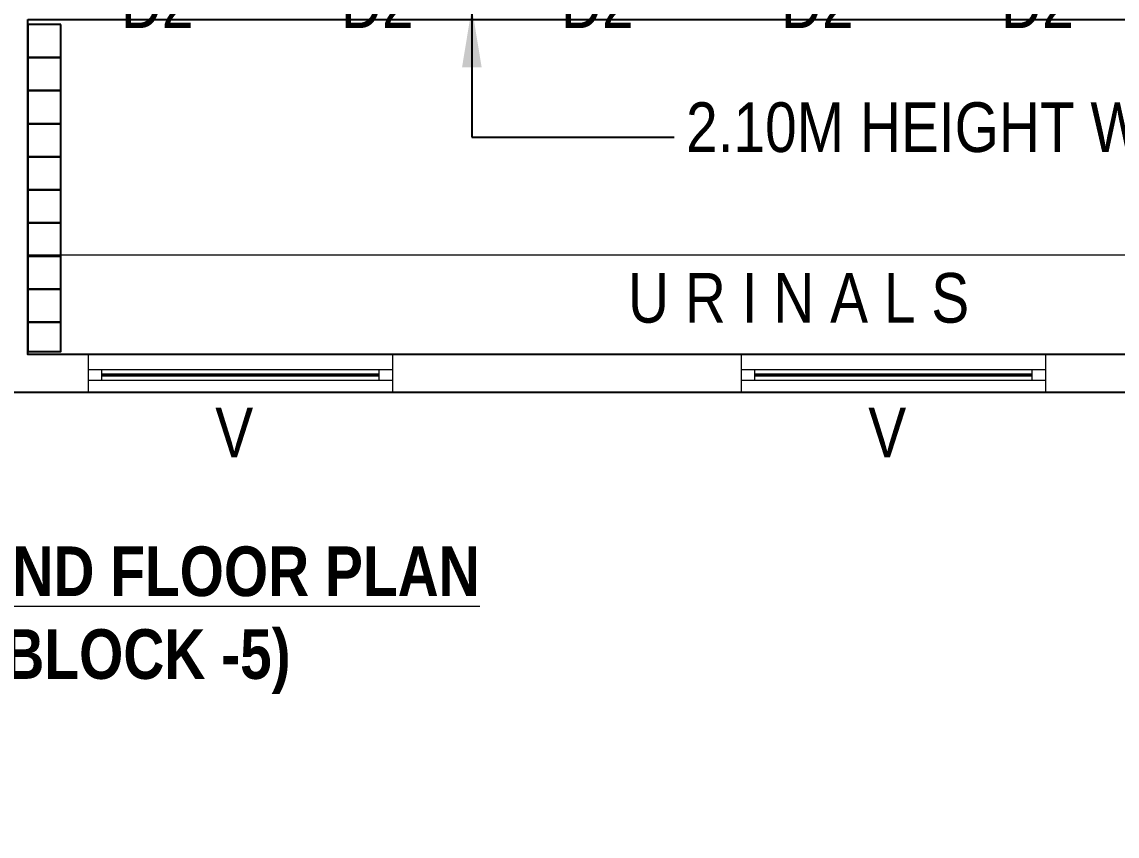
# Model space of a CAD drawing. Header units: metres. Extents: x 3750 to 6203, y 1588 to 3614.
# Drawn here: x 3809.99 to 3816.61, y 1644.06 to 1648.98 of the extents above; entities that cross this region are included whole.
import ezdxf

# ---------------------------------------------------------------- set-up
doc = ezdxf.new("R2010")
doc.units = ezdxf.units.M
for name, color, linetype in [('BLK_1_FLR_0_WASH', 30, 'Continuous'), ('BLK_2_FLR_0_WASH', 60, 'Continuous'), ('BLK_3_FLR_0_WASH', 60, 'Continuous'), ('BLK_4_FLR_0_WASH', 30, 'Continuous'), ('BLK_5_FLR_0_CARPET_AREA', 13, 'Continuous'), ('BLK_5_FLR_0_WASH', 56, 'Continuous'), ('BLK_6_FLR_0_WASH', 30, 'Continuous'), ('BLK_7_FLR_0_WASH', 30, 'Continuous')]:
    doc.layers.add(name, color=color, linetype=linetype)
doc.layers.add('BLK_5_FLR_0_ROOF_AREA', color=54, linetype='Continuous', plot=False)
doc.styles.add('Arial-Bold', font='times.ttf')
doc.styles.add('style2', font='swisscb.ttf')
doc.styles.add('style2a', font='swissc.ttf')
doc.dimstyles.new('STY', dxfattribs={"dimscale": 0.9, "dimtxt": 0.23, "dimasz": 0.18, "dimexe": 0.15, "dimexo": 0.6, "dimgap": 0.1, "dimtad": 1, "dimtih": 1, "dimtoh": 1, "dimzin": 0, "dimdsep": 46, "dimtxsty": 'Arial-Bold', "dimblk": 'CLOSEDBLANK', "dimcen": 0.09375, "dimdle": 0.1, "dimse1": 1, "dimse2": 1, "dimadec": 0, "dimazin": 0, "dimtfac": 1, "dimtmove": 2, "dimatfit": 2, "dimfxl": 0, "dimtolj": 1, "dimtzin": 0, "dimarcsym": 0})

# ---------------------------------------------------------------- blocks, each defined once
blk = doc.blocks.new('_ClosedBlank')
at = {"color": 0, "linetype": 'ByBlock', "lineweight": -2}
for p, q in [((-1, 0.1666666666666666), (0, 0)), ((-1, 0.1666666666666666), (-1, -0.1666666666666666)), ((0, 0), (-1, -0.1666666666666666))]:
    blk.add_line(p, q, dxfattribs=at)

msp = doc.modelspace()

# ---------------------------------------------------------------- hatches: boundary and pattern name
at = {"lineweight": 18, "ltscale": 10}
h = msp.add_hatch(dxfattribs=at)
h.set_pattern_fill('AR-HBONE', color=256, scale=0.18)
h.set_pattern_definition([(45, (-28086.02757969537, 1403.084574576536), (0, 1.018233764908627), [2.16, -0.72]), (135, (-28085.51846281286, 1403.593691459036), (1e-16, 1.018233764908627), [2.16, -0.72])])
h.paths.add_polyline_path([(3823.262936943984, 1608.267154314949), (3823.262936943984, 1608.341958021952), (3823.490137858371, 1608.341958021952), (3823.490137858371, 1611.946549793719), (3823.262936943973, 1611.946549793719), (3823.262936943973, 1612.251350403337), (3823.490137858371, 1612.251350403337), (3823.490137858374, 1615.593375009247), (3822.05599096674, 1615.593375009247), (3822.05599096674, 1614.650818377264), (3818.383990966736, 1614.650818377264), (3818.383990966736, 1615.593375009247), (3813.891717741613, 1615.593375009247), (3813.891717741618, 1612.251350403337), (3814.118911353343, 1612.251350403337), (3814.118911353343, 1611.946549793719), (3813.891717741618, 1611.946549793719), (3813.891717741618, 1608.341958021952), (3814.118911353354, 1608.341958021952), (3814.118911353354, 1608.26715431502)])
h.paths.add_polyline_path([(3818.383990966736, 1612.988299015678), (3822.05599096674, 1612.988299015678), (3822.05599096674, 1611.092299015678), (3818.383990966736, 1611.092299015678)], flags=16)
h.paths.add_polyline_path([(3818.419990966737, 1612.952299015679), (3822.019990966739, 1612.952299015679), (3822.019990966739, 1611.128299015678), (3818.419990966737, 1611.128299015678)], flags=0)
h.paths.add_polyline_path([(3818.463270262625, 1611.174100253505), (3818.463270262625, 1611.986595691133), (3819.570792381266, 1611.986595691133), (3819.570792381266, 1611.174100253505)], flags=0)
h.paths.add_polyline_path([(3818.463270262625, 1612.086100253506), (3818.463270262625, 1612.898595691133), (3819.570792381266, 1612.898595691133), (3819.570792381266, 1612.086100253506)], flags=0)
h.paths.add_polyline_path([(3819.663270262623, 1611.174100253505), (3819.663270262623, 1611.986595691133), (3820.770792381266, 1611.986595691133), (3820.770792381266, 1611.174100253505)], flags=0)
h.paths.add_polyline_path([(3819.663270262623, 1612.086100253506), (3819.663270262623, 1612.898595691133), (3820.770792381266, 1612.898595691133), (3820.770792381266, 1612.086100253506)], flags=0)
h.paths.add_polyline_path([(3820.863270262623, 1611.174100253505), (3820.863270262623, 1611.986595691133), (3821.970792381266, 1611.986595691133), (3821.970792381266, 1611.174100253505)], flags=0)
h.paths.add_polyline_path([(3820.863270262623, 1612.086100253506), (3820.863270262623, 1612.898595691133), (3821.970792381266, 1612.898595691133), (3821.970792381266, 1612.086100253506)], flags=0)
h.paths.add_polyline_path([(3818.870795594474, 1610.593015793325), (3821.49047836304, 1610.593015793325), (3821.49047836304, 1610.976397192026), (3818.870795594474, 1610.976397192026)], flags=24)
h.paths.add_polyline_path([(3818.870795594474, 1614.151535154911), (3821.49047836304, 1614.151535154911), (3821.49047836304, 1614.534916553612), (3818.870795594474, 1614.534916553612)], flags=24)
h.paths.add_polyline_path([(3810.504221263683, 1619.505975531873), (3811.367337225484, 1619.505975531873), (3811.367337225484, 1619.95108876516), (3810.504221263683, 1619.95108876516)], flags=9)
h.paths.add_polyline_path([(3809.635466042386, 1631.088200167704), (3810.330762086041, 1631.088200167704), (3810.330762086041, 1631.533313400992), (3809.635466042386, 1631.533313400992)], flags=9)
h.paths.add_polyline_path([(3809.014404650901, 1627.925782240021), (3809.709700694557, 1627.925782240021), (3809.709700694557, 1628.370895473308), (3809.014404650901, 1628.370895473308)], flags=9)
h.paths.add_polyline_path([(3809.635466042472, 1624.763511652037), (3810.33076208613, 1624.763511652037), (3810.33076208613, 1625.208624885324), (3809.635466042472, 1625.208624885324)], flags=9)
h.paths.add_polyline_path([(3809.018161813309, 1622.208437982187), (3809.713457856968, 1622.208437982187), (3809.713457856968, 1622.653551215474), (3809.018161813309, 1622.653551215474)], flags=9)
h.paths.add_polyline_path([(3809.635466042531, 1619.653511652036), (3810.330762086189, 1619.653511652036), (3810.330762086189, 1620.098624885325), (3809.635466042531, 1620.098624885325)], flags=9)
h.paths.add_polyline_path([(3808.920328252671, 1613.790744306816), (3809.783444214474, 1613.790744306816), (3809.783444214474, 1614.235857540106), (3808.920328252671, 1614.235857540106)], flags=9)
h.paths.add_polyline_path([(3809.635466042589, 1607.928124301298), (3810.330762086247, 1607.928124301298), (3810.330762086247, 1608.373237534584), (3809.635466042589, 1608.373237534584)], flags=9)
h.paths.add_polyline_path([(3797.799677449148, 1633.953965788958), (3798.494973492804, 1633.953965788958), (3798.494973492804, 1634.399079022246), (3797.799677449148, 1634.399079022246)], flags=9)
h.paths.add_polyline_path([(3802.714955628177, 1633.753461014062), (3803.410251671833, 1633.753461014062), (3803.410251671833, 1634.198574247349), (3802.714955628177, 1634.198574247349)], flags=9)
h.paths.add_polyline_path([(3802.620584550411, 1634.859442594166), (3803.483700512213, 1634.859442594166), (3803.483700512213, 1635.304555827454), (3802.620584550411, 1635.304555827454)], flags=9)
h.paths.add_polyline_path([(3807.628104868584, 1633.953965788958), (3808.323400912242, 1633.953965788958), (3808.323400912242, 1634.399079022246), (3807.628104868584, 1634.399079022246)], flags=9)
h.paths.add_polyline_path([(3809.004238211592, 1631.803124480428), (3809.69953425525, 1631.803124480428), (3809.69953425525, 1632.248237713715), (3809.004238211592, 1632.248237713715)], flags=9)
h.paths.add_polyline_path([(3804.633994721807, 1632.003391406762), (3805.329290765465, 1632.003391406762), (3805.329290765465, 1632.44850464005), (3804.633994721807, 1632.44850464005)], flags=9)
h.paths.add_polyline_path([(3801.183994721905, 1632.003365384885), (3801.879290765562, 1632.003365384885), (3801.879290765562, 1632.448478618172), (3801.183994721905, 1632.448478618172)], flags=9)
h.paths.add_polyline_path([(3826.192415504653, 1619.505975531873), (3827.055531466456, 1619.505975531873), (3827.055531466456, 1619.95108876516), (3826.192415504653, 1619.95108876516)], flags=9)
h.paths.add_polyline_path([(3825.264747900458, 1631.088200167704), (3825.960043944115, 1631.088200167704), (3825.960043944115, 1631.533313400992), (3825.264747900458, 1631.533313400992)], flags=9)
h.paths.add_polyline_path([(3824.643686508973, 1627.925782240021), (3825.338982552629, 1627.925782240021), (3825.338982552629, 1628.370895473308), (3824.643686508973, 1628.370895473308)], flags=9)
h.paths.add_polyline_path([(3824.647443671367, 1622.208437982187), (3825.342739715025, 1622.208437982187), (3825.342739715025, 1622.653551215474), (3824.647443671367, 1622.653551215474)], flags=9)
h.paths.add_polyline_path([(3825.26474790059, 1619.653511652036), (3825.960043944246, 1619.653511652036), (3825.960043944246, 1620.098624885325), (3825.26474790059, 1620.098624885325)], flags=9)
h.paths.add_polyline_path([(3824.54961011073, 1613.790744306816), (3825.412726072534, 1613.790744306816), (3825.412726072534, 1614.235857540106), (3824.54961011073, 1614.235857540106)], flags=9)
h.paths.add_polyline_path([(3825.264747900647, 1607.928124301298), (3825.960043944305, 1607.928124301298), (3825.960043944305, 1608.373237534584), (3825.264747900647, 1608.373237534584)], flags=9)
h.paths.add_polyline_path([(3813.428959307195, 1633.953965788958), (3814.124255350852, 1633.953965788958), (3814.124255350852, 1634.399079022246), (3813.428959307195, 1634.399079022246)], flags=9)
h.paths.add_polyline_path([(3818.344237486219, 1633.753461014062), (3819.039533529878, 1633.753461014062), (3819.039533529878, 1634.198574247349), (3818.344237486219, 1634.198574247349)], flags=9)
h.paths.add_polyline_path([(3818.249866408456, 1634.859442594166), (3819.112982370257, 1634.859442594166), (3819.112982370257, 1635.304555827454), (3818.249866408456, 1635.304555827454)], flags=9)
h.paths.add_polyline_path([(3823.257386726633, 1633.953965788958), (3823.952682770289, 1633.953965788958), (3823.952682770289, 1634.399079022246), (3823.257386726633, 1634.399079022246)], flags=9)
h.paths.add_polyline_path([(3824.633520069667, 1631.803124480428), (3825.328816113323, 1631.803124480428), (3825.328816113323, 1632.248237713715), (3824.633520069667, 1632.248237713715)], flags=9)
h.paths.add_polyline_path([(3820.26327657985, 1632.003391406762), (3820.958572623509, 1632.003391406762), (3820.958572623509, 1632.44850464005), (3820.26327657985, 1632.44850464005)], flags=9)
h.paths.add_polyline_path([(3816.813276579949, 1632.003365384885), (3817.508572623605, 1632.003365384885), (3817.508572623605, 1632.448478618172), (3816.813276579949, 1632.448478618172)], flags=9)
h.paths.add_polyline_path([(3817.284066471828, 1627.715469877274), (3820.14978384746, 1627.715469877274), (3820.14978384746, 1628.098851275975), (3817.284066471828, 1628.098851275975)], flags=9)
h.paths.add_polyline_path([(3818.870795594474, 1617.710054516497), (3821.49047836304, 1617.710054516497), (3821.49047836304, 1618.0934359152), (3818.870795594474, 1618.0934359152)], flags=9)
h.paths.add_polyline_path([(3818.870795594474, 1621.268573878082), (3821.49047836304, 1621.268573878082), (3821.49047836304, 1621.651955276785), (3818.870795594474, 1621.651955276785)], flags=9)
h.paths.add_polyline_path([(3818.870795594474, 1624.827093239669), (3821.49047836304, 1624.827093239669), (3821.49047836304, 1625.210474638372), (3818.870795594474, 1625.210474638372)], flags=9)
h.paths.add_polyline_path([(3818.452806318957, 1632.045533487969), (3819.1101603204, 1632.045533487969), (3819.1101603204, 1632.418100178669), (3818.452806318957, 1632.418100178669)], flags=9)
h.paths.add_polyline_path([(3825.491281798952, 1614.486463592459), (3825.940540991457, 1614.486463592459), (3825.940540991457, 1614.94698132858), (3825.491281798952, 1614.94698132858)], flags=9)
h.paths.add_polyline_path([(3811.960282927415, 1614.486463592459), (3812.409542119919, 1614.486463592459), (3812.409542119919, 1614.94698132858), (3811.960282927415, 1614.94698132858)], flags=9)
h.paths.add_polyline_path([(3816.338472226546, 1605.898208671089), (3821.128212110939, 1605.898208671089), (3821.128212110939, 1606.964427360878), (3816.338472226546, 1606.964427360878)], flags=9)
h.paths.add_polyline_path([(3806.538960393335, 1632.043280423802), (3807.135932275093, 1632.043280423802), (3807.135932275093, 1632.418550791502), (3806.538960393335, 1632.418550791502)], flags=9)
h.paths.add_polyline_path([(3797.520608360152, 1623.381044638243), (3797.994022202975, 1623.381044638243), (3797.994022202975, 1623.756044638243), (3797.520608360152, 1623.756044638243)], flags=9)
h.paths.add_polyline_path([(3795.875586501038, 1588.318852389466), (3800.745982135421, 1588.318852389466), (3800.745982135421, 1589.404664122072), (3795.875586501038, 1589.404664122072)], flags=9)
h.paths.add_polyline_path([(3801.911234370241, 1613.197942888275), (3804.033114826924, 1613.197942888275), (3804.033114826924, 1613.571965722391), (3801.911234370241, 1613.571965722391)], flags=9)
h.paths.add_polyline_path([(3809.850688222901, 1642.795329890526), (3812.99472931879, 1642.795329890526), (3812.99472931879, 1643.086905232991), (3809.850688222901, 1643.086905232991)], flags=9)
h.paths.add_polyline_path([(3809.921359286941, 1642.211559974412), (3812.145879834886, 1642.211559974412), (3812.145879834886, 1642.502929837425), (3809.921359286941, 1642.502929837425)], flags=9)
h.paths.add_polyline_path([(3809.948186863584, 1641.578065695136), (3812.352707411525, 1641.578065695136), (3812.352707411525, 1641.869435558151), (3809.948186863584, 1641.869435558151)], flags=9)
h.paths.add_polyline_path([(3809.942855964486, 1640.871323477558), (3812.767650485034, 1640.871323477558), (3812.767650485034, 1641.162693340572), (3809.942855964486, 1641.162693340572)], flags=9)
h.paths.add_polyline_path([(3809.55539646008, 1638.688780545967), (3811.577314268296, 1638.688780545967), (3811.577314268296, 1638.980150408982), (3809.55539646008, 1638.980150408982)], flags=9)
h.paths.add_polyline_path([(3809.54874952091, 1639.486745545557), (3813.627927603101, 1639.486745545557), (3813.627927603101, 1639.77811540857), (3809.54874952091, 1639.77811540857)], flags=9)
h.paths.add_polyline_path([(3809.55539646008, 1639.100164066372), (3812.964848514872, 1639.100164066372), (3812.964848514872, 1639.391533929385), (3809.55539646008, 1639.391533929385)], flags=9)
h.paths.add_polyline_path([(3809.924846538528, 1636.278459081595), (3813.279367086469, 1636.278459081595), (3813.279367086469, 1636.569828944608), (3809.924846538528, 1636.569828944608)], flags=9)
h.paths.add_polyline_path([(3809.929751176749, 1636.61460330196), (3813.104888163051, 1636.61460330196), (3813.104888163051, 1636.906178644425), (3809.929751176749, 1636.906178644425)], flags=9)
h.paths.add_polyline_path([(3800.98706690095, 1643.977939824263), (3805.167442623492, 1643.977939824263), (3805.167442623492, 1645.04405735798), (3800.98706690095, 1645.04405735798)], flags=9)
h.paths.add_polyline_path([(3796.548104148997, 1645.410186639345), (3797.317224552749, 1645.410186639345), (3797.317224552749, 1645.824238549943), (3796.548104148997, 1645.824238549943)], flags=9)
h.paths.add_polyline_path([(3809.427868379064, 1645.410186639345), (3810.196988782816, 1645.410186639345), (3810.196988782816, 1645.824238549943), (3809.427868379064, 1645.824238549943)], flags=9)
h.paths.add_polyline_path([(3809.861999940909, 1614.486463592459), (3810.311259133413, 1614.486463592459), (3810.311259133413, 1614.94698132858), (3809.861999940909, 1614.94698132858)], flags=9)
h.paths.add_polyline_path([(3796.33100106937, 1614.486463592459), (3796.780260261875, 1614.486463592459), (3796.780260261875, 1614.94698132858), (3796.33100106937, 1614.94698132858)], flags=9)
h.paths.add_polyline_path([(3801.138699848923, 1635.87696362298), (3805.030983085919, 1635.87696362298), (3805.030983085919, 1636.943081156699), (3801.138699848923, 1636.943081156699)], flags=9)
h.paths.add_polyline_path([(3800.709190368502, 1605.898208671089), (3805.498930252895, 1605.898208671089), (3805.498930252895, 1606.964427360878), (3800.709190368502, 1606.964427360878)], flags=9)
h.paths.add_polyline_path([(3796.65603754769, 1637.309210438062), (3797.425157951443, 1637.309210438062), (3797.425157951443, 1637.723262348661), (3796.65603754769, 1637.723262348661)], flags=9)
h.paths.add_polyline_path([(3809.427868379064, 1637.309210438062), (3810.196988782816, 1637.309210438062), (3810.196988782816, 1637.723262348661), (3809.427868379064, 1637.723262348661)], flags=9)
h.paths.add_polyline_path([(3807.502079689663, 1627.959203299147), (3808.157450994637, 1627.959203299147), (3808.157450994637, 1628.325821900445), (3807.502079689663, 1628.325821900445)], flags=9)
h.paths.add_polyline_path([(3802.687550860159, 1607.982212775659), (3803.342922165131, 1607.982212775659), (3803.342922165131, 1608.348831376957), (3802.687550860159, 1608.348831376957)], flags=9)
h.paths.add_polyline_path([(3797.520615662818, 1629.813741831477), (3797.994029505645, 1629.813741831477), (3797.994029505645, 1630.188741831477), (3797.520615662818, 1630.188741831477)], flags=9)
h.paths.add_polyline_path([(3797.520615662818, 1626.110954149099), (3797.994029505645, 1626.110954149099), (3797.994029505645, 1626.485954149099), (3797.520615662818, 1626.485954149099)], flags=9)
h.paths.add_polyline_path([(3802.462447739712, 1628.676861132477), (3803.208752714478, 1628.676861132477), (3803.208752714478, 1629.069705400682), (3802.462447739712, 1629.069705400682)], flags=9)
h.paths.add_polyline_path([(3808.130933441363, 1621.038705086518), (3808.522515993634, 1621.038705086518), (3808.522515993634, 1621.413705086518), (3808.130933441363, 1621.413705086518)], flags=9)
h.paths.add_polyline_path([(3797.520608360152, 1621.032709496558), (3797.994022202975, 1621.032709496558), (3797.994022202975, 1621.407709496558), (3797.520608360152, 1621.407709496558)], flags=9)
h.paths.add_polyline_path([(3797.520608360152, 1609.896161213762), (3797.994022202975, 1609.896161213762), (3797.994022202975, 1610.271161213762), (3797.520608360152, 1610.271161213762)], flags=9)
h.paths.add_polyline_path([(3797.520608360152, 1617.637349378727), (3797.994022202975, 1617.637349378727), (3797.994022202975, 1618.012349378727), (3797.520608360152, 1618.012349378727)], flags=9)
h.paths.add_polyline_path([(3797.520608360152, 1613.805553595147), (3797.994022202975, 1613.805553595147), (3797.994022202975, 1614.180553595147), (3797.520608360152, 1614.180553595147)], flags=9)
h.paths.add_polyline_path([(3808.127286984465, 1609.896161213762), (3808.600700827289, 1609.896161213762), (3808.600700827289, 1610.271161213762), (3808.127286984465, 1610.271161213762)], flags=9)
h.paths.add_polyline_path([(3808.127286984465, 1617.637349378727), (3808.600700827289, 1617.637349378727), (3808.600700827289, 1618.012349378727), (3808.127286984465, 1618.012349378727)], flags=9)
h.paths.add_polyline_path([(3808.127286984465, 1613.805553595147), (3808.600700827289, 1613.805553595147), (3808.600700827289, 1614.180553595147), (3808.127286984465, 1614.180553595147)], flags=9)
h.paths.add_polyline_path([(3800.757949357155, 1614.902783597372), (3805.431074807773, 1614.902783597372), (3805.431074807773, 1615.295627865577), (3800.757949357155, 1615.295627865577)], flags=9)
h.paths.add_polyline_path([(3804.300251687062, 1620.795461469132), (3804.689040439762, 1620.795461469132), (3804.689040439762, 1621.162080070431), (3804.300251687062, 1621.162080070431)], flags=9)
h.paths.add_polyline_path([(3802.459845312812, 1619.697330870437), (3802.848634065514, 1619.697330870437), (3802.848634065514, 1620.063949471735), (3802.459845312812, 1620.063949471735)], flags=9)
h.paths.add_polyline_path([(3801.905262636272, 1627.74735049993), (3803.775666385369, 1627.74735049993), (3803.775666385369, 1628.129109692433), (3801.905262636272, 1628.129109692433)], flags=9)
h.paths.add_polyline_path([(3802.324071475095, 1628.199920850573), (3803.395628793053, 1628.199920850573), (3803.395628793053, 1628.583302249275), (3802.324071475095, 1628.583302249275)], flags=9)
h.paths.add_polyline_path([(3805.34964654798, 1621.942382156827), (3807.220050297075, 1621.942382156827), (3807.220050297075, 1622.324141349329), (3805.34964654798, 1622.324141349329)], flags=9)
h.paths.add_polyline_path([(3805.609878446662, 1622.39495250747), (3806.906742181343, 1622.39495250747), (3806.906742181343, 1622.778333906172), (3805.609878446662, 1622.778333906172)], flags=9)
h.paths.add_polyline_path([(3800.213775274579, 1621.942382156827), (3802.084179023676, 1621.942382156827), (3802.084179023676, 1622.324141349329), (3800.213775274579, 1622.324141349329)], flags=9)
h.paths.add_polyline_path([(3800.276625441595, 1622.39495250747), (3802.024282254859, 1622.39495250747), (3802.024282254859, 1622.778333906172), (3800.276625441595, 1622.778333906172)], flags=9)
h.paths.add_polyline_path([(3801.932609456332, 1613.762723269456), (3803.987584222014, 1613.762723269456), (3803.987584222014, 1614.144482461957), (3801.932609456332, 1614.144482461957)], flags=9)
h.paths.add_polyline_path([(3801.811751301701, 1614.215293620098), (3804.348881799182, 1614.215293620098), (3804.348881799182, 1614.5986750188), (3801.811751301701, 1614.5986750188)], flags=9)

# ---------------------------------------------------------------- linework, layer by layer
at = {"linetype": 'Continuous', "lineweight": 18}
for p, q in [((3810.029792072906, 1648.993930964601), (3810.029792072909, 1646.969122735001)), ((3819.219792072941, 1647.569122735001), (3810.029792072914, 1647.569122735001)), ((3820.198415390113, 1646.969122735001), (3810.029792072909, 1646.969122735001)), ((3820.198415390109, 1646.739122735001), (3809.569792072922, 1646.739122735001))]:
    msp.add_line(p, q, dxfattribs=at)
at = {"lineweight": 18}
for p, q in [((3810.395953600509, 1646.969122735001), (3810.395953600509, 1646.740522277803)), ((3812.235156038911, 1646.969122735001), (3812.235156038911, 1646.740522277803)), ((3814.343263176379, 1646.969122735001), (3814.343263176379, 1646.740522277803)), ((3816.18246561478, 1646.969122735001), (3816.18246561478, 1646.740522277803)), ((3812.235156038911, 1646.877085998778), (3810.395953600509, 1646.877085998778)), ((3810.477163751692, 1646.813087908416), (3810.477163751692, 1646.877085998778)), ((3812.153945887727, 1646.813087908416), (3812.153945887727, 1646.877085998778)), ((3816.18246561478, 1646.877085998778), (3814.343263176379, 1646.877085998778)), ((3814.424473327562, 1646.813087908416), (3814.424473327562, 1646.877085998778)), ((3816.101255463595, 1646.813087908416), (3816.101255463595, 1646.877085998778)), ((3812.235156038911, 1646.813087908416), (3810.395953600509, 1646.813087908416)), ((3816.18246561478, 1646.813087908416), (3814.343263176379, 1646.813087908416))]:
    msp.add_line(p, q, dxfattribs=at)
at = {"lineweight": 18, "const_width": 0.0190500381}
for points in [[(3812.153945887727, 1646.845086953599), (3810.477163751692, 1646.845086953599)], [(3816.101255463595, 1646.845086953599), (3814.424473327562, 1646.845086953599)]]:
    msp.add_lwpolyline(points, dxfattribs=at)
at = {"layer": 'BLK_1_FLR_0_WASH', "color": 56}
for points in [[(3810.229792072903, 1648.96393096465), (3810.029792072903, 1648.96393096465), (3810.029792072903, 1648.763930964649), (3810.229792072903, 1648.763930964649)], [(3810.229792072903, 1648.96393096465), (3810.029792072903, 1648.96393096465), (3810.029792072903, 1648.763930964649), (3810.229792072903, 1648.763930964649)], [(3810.229792072903, 1648.76393096461), (3810.029792072903, 1648.76393096461), (3810.029792072903, 1648.563930964609), (3810.229792072903, 1648.563930964609)], [(3810.229792072903, 1648.76393096461), (3810.029792072903, 1648.76393096461), (3810.029792072903, 1648.563930964609), (3810.229792072903, 1648.563930964609)], [(3810.229792072905, 1648.56393096457), (3810.029792072904, 1648.56393096457), (3810.029792072904, 1648.363930964572), (3810.229792072905, 1648.363930964572)], [(3810.229792072905, 1648.56393096457), (3810.029792072904, 1648.56393096457), (3810.029792072904, 1648.363930964572), (3810.229792072905, 1648.363930964572)], [(3810.229792072903, 1648.363930964532), (3810.029792072903, 1648.363930964532), (3810.029792072903, 1648.163930964533), (3810.229792072903, 1648.163930964533)], [(3810.229792072903, 1648.363930964532), (3810.029792072903, 1648.363930964532), (3810.029792072903, 1648.163930964533), (3810.229792072903, 1648.163930964533)]]:
    msp.add_lwpolyline(points, close=True, dxfattribs=at)
at = {"layer": 'BLK_1_FLR_0_WASH', "color": 55}
for points in [[(3810.229792072903, 1648.163930964495), (3810.029792072903, 1648.163930964495), (3810.029792072903, 1647.963930964494), (3810.229792072903, 1647.963930964494)], [(3810.229792072903, 1648.163930964495), (3810.029792072903, 1648.163930964495), (3810.029792072903, 1647.963930964494), (3810.229792072903, 1647.963930964494)], [(3810.229792072903, 1647.963930964456), (3810.029792072903, 1647.963930964456), (3810.029792072903, 1647.763930964456), (3810.229792072903, 1647.763930964456)], [(3810.229792072903, 1647.963930964456), (3810.029792072903, 1647.963930964456), (3810.029792072903, 1647.763930964456), (3810.229792072903, 1647.763930964456)], [(3810.229792072907, 1647.763930964418), (3810.029792072911, 1647.763930964418), (3810.029792072911, 1647.563930964417), (3810.229792072907, 1647.563930964417)], [(3810.229792072907, 1647.763930964418), (3810.029792072911, 1647.763930964418), (3810.029792072911, 1647.563930964417), (3810.229792072907, 1647.563930964417)], [(3810.229792072907, 1647.563930964381), (3810.029792072911, 1647.563930964381), (3810.029792072911, 1647.363930964379), (3810.229792072907, 1647.363930964379)], [(3810.229792072907, 1647.563930964381), (3810.029792072911, 1647.563930964381), (3810.029792072911, 1647.363930964379), (3810.229792072907, 1647.363930964379)], [(3810.229792072909, 1647.363930964342), (3810.029792072911, 1647.363930964342), (3810.029792072911, 1647.163930964342), (3810.229792072909, 1647.163930964342)], [(3810.229792072909, 1647.363930964342), (3810.029792072911, 1647.363930964342), (3810.029792072911, 1647.163930964342), (3810.229792072909, 1647.163930964342)], [(3810.229792072909, 1647.163930964342), (3810.029792072911, 1647.163930964342), (3810.029792072911, 1646.987161664039), (3810.229792072909, 1646.987161664039)], [(3810.229792072909, 1647.163930964342), (3810.029792072911, 1647.163930964342), (3810.029792072911, 1646.987161664039), (3810.229792072909, 1646.987161664039)]]:
    msp.add_lwpolyline(points, close=True, dxfattribs=at)
at = {"layer": 'BLK_2_FLR_0_WASH', "color": 56}
for points in [[(3810.229792072902, 1648.963930964654), (3810.029792072901, 1648.963930964654), (3810.029792072901, 1648.763930964653), (3810.229792072902, 1648.763930964653)], [(3810.229792072898, 1648.9639309647), (3810.029792072898, 1648.9639309647), (3810.029792072898, 1648.763930964699), (3810.229792072898, 1648.763930964699)], [(3810.229792072898, 1648.9639309647), (3810.029792072898, 1648.9639309647), (3810.029792072898, 1648.763930964699), (3810.229792072898, 1648.763930964699)], [(3810.229792072902, 1648.763930964614), (3810.029792072901, 1648.763930964614), (3810.029792072901, 1648.563930964613), (3810.229792072902, 1648.563930964613)], [(3810.229792072898, 1648.76393096466), (3810.029792072898, 1648.76393096466), (3810.029792072898, 1648.563930964659), (3810.229792072898, 1648.563930964659)], [(3810.229792072898, 1648.76393096466), (3810.029792072898, 1648.76393096466), (3810.029792072898, 1648.563930964659), (3810.229792072898, 1648.563930964659)], [(3810.229792072903, 1648.563930964574), (3810.029792072902, 1648.563930964574), (3810.029792072902, 1648.363930964575), (3810.229792072903, 1648.363930964575)], [(3810.2297920729, 1648.56393096462), (3810.029792072899, 1648.56393096462), (3810.029792072899, 1648.363930964621), (3810.2297920729, 1648.363930964621)], [(3810.2297920729, 1648.56393096462), (3810.029792072899, 1648.56393096462), (3810.029792072899, 1648.363930964621), (3810.2297920729, 1648.363930964621)], [(3810.229792072902, 1648.363930964536), (3810.029792072901, 1648.363930964536), (3810.029792072901, 1648.163930964537), (3810.229792072902, 1648.163930964537)], [(3810.229792072898, 1648.363930964582), (3810.029792072898, 1648.363930964582), (3810.029792072898, 1648.163930964583), (3810.229792072898, 1648.163930964583)], [(3810.229792072898, 1648.363930964582), (3810.029792072898, 1648.363930964582), (3810.029792072898, 1648.163930964583), (3810.229792072898, 1648.163930964583)]]:
    msp.add_lwpolyline(points, close=True, dxfattribs=at)
at = {"layer": 'BLK_2_FLR_0_WASH', "color": 55}
for points in [[(3810.229792072902, 1648.163930964498), (3810.029792072901, 1648.163930964498), (3810.029792072901, 1647.963930964498), (3810.229792072902, 1647.963930964498)], [(3810.229792072898, 1648.163930964545), (3810.029792072898, 1648.163930964545), (3810.029792072898, 1647.963930964544), (3810.229792072898, 1647.963930964544)], [(3810.229792072898, 1648.163930964545), (3810.029792072898, 1648.163930964545), (3810.029792072898, 1647.963930964544), (3810.229792072898, 1647.963930964544)], [(3810.229792072902, 1647.96393096446), (3810.029792072901, 1647.96393096446), (3810.029792072901, 1647.76393096446), (3810.229792072902, 1647.76393096446)], [(3810.229792072898, 1647.963930964506), (3810.029792072898, 1647.963930964506), (3810.029792072898, 1647.763930964506), (3810.229792072898, 1647.763930964506)], [(3810.229792072898, 1647.963930964506), (3810.029792072898, 1647.963930964506), (3810.029792072898, 1647.763930964506), (3810.229792072898, 1647.763930964506)], [(3810.229792072905, 1647.763930964422), (3810.029792072909, 1647.763930964422), (3810.029792072909, 1647.563930964421), (3810.229792072905, 1647.563930964421)], [(3810.229792072902, 1647.763930964468), (3810.029792072906, 1647.763930964468), (3810.029792072906, 1647.563930964467), (3810.229792072902, 1647.563930964467)], [(3810.229792072902, 1647.763930964468), (3810.029792072906, 1647.763930964468), (3810.029792072906, 1647.563930964467), (3810.229792072902, 1647.563930964467)], [(3810.229792072905, 1647.563930964385), (3810.029792072909, 1647.563930964385), (3810.029792072909, 1647.363930964382), (3810.229792072905, 1647.363930964382)], [(3810.229792072902, 1647.563930964431), (3810.029792072906, 1647.563930964431), (3810.029792072906, 1647.363930964429), (3810.229792072902, 1647.363930964429)], [(3810.229792072902, 1647.563930964431), (3810.029792072906, 1647.563930964431), (3810.029792072906, 1647.363930964429), (3810.229792072902, 1647.363930964429)], [(3810.229792072907, 1647.363930964346), (3810.029792072909, 1647.363930964346), (3810.029792072909, 1647.163930964345), (3810.229792072907, 1647.163930964345)], [(3810.229792072905, 1647.363930964392), (3810.029792072906, 1647.363930964392), (3810.029792072906, 1647.163930964392), (3810.229792072905, 1647.163930964392)], [(3810.229792072905, 1647.363930964392), (3810.029792072906, 1647.363930964392), (3810.029792072906, 1647.163930964392), (3810.229792072905, 1647.163930964392)], [(3810.229792072907, 1647.163930964345), (3810.029792072909, 1647.163930964345), (3810.029792072909, 1646.987161664044), (3810.229792072907, 1646.987161664044)], [(3810.229792072905, 1647.163930964392), (3810.029792072906, 1647.163930964392), (3810.029792072906, 1646.98716166409), (3810.229792072905, 1646.98716166409)], [(3810.229792072905, 1647.163930964392), (3810.029792072906, 1647.163930964392), (3810.029792072906, 1646.98716166409), (3810.229792072905, 1646.98716166409)]]:
    msp.add_lwpolyline(points, close=True, dxfattribs=at)
at = {"layer": 'BLK_3_FLR_0_WASH', "color": 56}
for points in [[(3810.229792072902, 1648.963930964557), (3810.029792072901, 1648.963930964557), (3810.029792072901, 1648.763930964556), (3810.229792072902, 1648.763930964556)], [(3810.229792072898, 1648.963930964604), (3810.029792072898, 1648.963930964604), (3810.029792072898, 1648.763930964603), (3810.229792072898, 1648.763930964603)], [(3810.229792072898, 1648.963930964604), (3810.029792072898, 1648.963930964604), (3810.029792072898, 1648.763930964603), (3810.229792072898, 1648.763930964603)], [(3810.229792072902, 1648.763930964516), (3810.029792072901, 1648.763930964516), (3810.029792072901, 1648.563930964516), (3810.229792072902, 1648.563930964516)], [(3810.229792072898, 1648.763930964564), (3810.029792072898, 1648.763930964564), (3810.029792072898, 1648.563930964563), (3810.229792072898, 1648.563930964563)], [(3810.229792072898, 1648.763930964564), (3810.029792072898, 1648.763930964564), (3810.029792072898, 1648.563930964563), (3810.229792072898, 1648.563930964563)], [(3810.229792072903, 1648.563930964477), (3810.029792072902, 1648.563930964477), (3810.029792072902, 1648.363930964479), (3810.229792072903, 1648.363930964479)], [(3810.2297920729, 1648.563930964524), (3810.029792072899, 1648.563930964524), (3810.029792072899, 1648.363930964525), (3810.2297920729, 1648.363930964525)], [(3810.2297920729, 1648.563930964524), (3810.029792072899, 1648.563930964524), (3810.029792072899, 1648.363930964525), (3810.2297920729, 1648.363930964525)], [(3810.229792072902, 1648.36393096444), (3810.029792072901, 1648.36393096444), (3810.029792072901, 1648.163930964441), (3810.229792072902, 1648.163930964441)], [(3810.229792072898, 1648.363930964486), (3810.029792072898, 1648.363930964486), (3810.029792072898, 1648.163930964487), (3810.229792072898, 1648.163930964487)], [(3810.229792072898, 1648.363930964486), (3810.029792072898, 1648.363930964486), (3810.029792072898, 1648.163930964487), (3810.229792072898, 1648.163930964487)]]:
    msp.add_lwpolyline(points, close=True, dxfattribs=at)
at = {"layer": 'BLK_3_FLR_0_WASH', "color": 55}
for points in [[(3810.229792072902, 1648.163930964402), (3810.029792072901, 1648.163930964402), (3810.029792072901, 1647.963930964401), (3810.229792072902, 1647.963930964401)], [(3810.229792072898, 1648.163930964449), (3810.029792072898, 1648.163930964449), (3810.029792072898, 1647.963930964448), (3810.229792072898, 1647.963930964448)], [(3810.229792072898, 1648.163930964449), (3810.029792072898, 1648.163930964449), (3810.029792072898, 1647.963930964448), (3810.229792072898, 1647.963930964448)], [(3810.229792072902, 1647.963930964364), (3810.029792072901, 1647.963930964364), (3810.029792072901, 1647.763930964364), (3810.229792072902, 1647.763930964364)], [(3810.229792072898, 1647.96393096441), (3810.029792072898, 1647.96393096441), (3810.029792072898, 1647.76393096441), (3810.229792072898, 1647.76393096441)], [(3810.229792072898, 1647.96393096441), (3810.029792072898, 1647.96393096441), (3810.029792072898, 1647.76393096441), (3810.229792072898, 1647.76393096441)], [(3810.229792072905, 1647.763930964325), (3810.029792072909, 1647.763930964325), (3810.029792072909, 1647.563930964325), (3810.229792072905, 1647.563930964325)], [(3810.229792072902, 1647.763930964372), (3810.029792072906, 1647.763930964372), (3810.029792072906, 1647.563930964371), (3810.229792072902, 1647.563930964371)], [(3810.229792072902, 1647.763930964372), (3810.029792072906, 1647.763930964372), (3810.029792072906, 1647.563930964371), (3810.229792072902, 1647.563930964371)], [(3810.229792072905, 1647.563930964288), (3810.029792072909, 1647.563930964288), (3810.029792072909, 1647.363930964286), (3810.229792072905, 1647.363930964286)], [(3810.229792072902, 1647.563930964335), (3810.029792072906, 1647.563930964335), (3810.029792072906, 1647.363930964333), (3810.229792072902, 1647.363930964333)], [(3810.229792072902, 1647.563930964335), (3810.029792072906, 1647.563930964335), (3810.029792072906, 1647.363930964333), (3810.229792072902, 1647.363930964333)], [(3810.229792072907, 1647.36393096425), (3810.029792072909, 1647.36393096425), (3810.029792072909, 1647.16393096425), (3810.229792072907, 1647.16393096425)], [(3810.229792072905, 1647.363930964296), (3810.029792072906, 1647.363930964296), (3810.029792072906, 1647.163930964296), (3810.229792072905, 1647.163930964296)], [(3810.229792072905, 1647.363930964296), (3810.029792072906, 1647.363930964296), (3810.029792072906, 1647.163930964296), (3810.229792072905, 1647.163930964296)], [(3810.229792072907, 1647.16393096425), (3810.029792072909, 1647.16393096425), (3810.029792072909, 1646.987161663948), (3810.229792072907, 1646.987161663948)], [(3810.229792072905, 1647.163930964296), (3810.029792072906, 1647.163930964296), (3810.029792072906, 1646.987161663994), (3810.229792072905, 1646.987161663994)], [(3810.229792072905, 1647.163930964296), (3810.029792072906, 1647.163930964296), (3810.029792072906, 1646.987161663994), (3810.229792072905, 1646.987161663994)]]:
    msp.add_lwpolyline(points, close=True, dxfattribs=at)
at = {"layer": 'BLK_4_FLR_0_WASH', "color": 56}
for points in [[(3810.22979207291, 1648.963930964511), (3810.029792072909, 1648.963930964511), (3810.029792072909, 1648.76393096451), (3810.22979207291, 1648.76393096451)], [(3810.229792072906, 1648.963930964557), (3810.029792072906, 1648.963930964557), (3810.029792072906, 1648.763930964556), (3810.229792072906, 1648.763930964556)], [(3810.229792072906, 1648.963930964557), (3810.029792072906, 1648.963930964557), (3810.029792072906, 1648.763930964556), (3810.229792072906, 1648.763930964556)], [(3810.22979207291, 1648.763930964471), (3810.029792072909, 1648.763930964471), (3810.029792072909, 1648.56393096447), (3810.22979207291, 1648.56393096447)], [(3810.229792072906, 1648.763930964516), (3810.029792072906, 1648.763930964516), (3810.029792072906, 1648.563930964516), (3810.229792072906, 1648.563930964516)], [(3810.229792072906, 1648.763930964516), (3810.029792072906, 1648.763930964516), (3810.029792072906, 1648.563930964516), (3810.229792072906, 1648.563930964516)], [(3810.229792072912, 1648.563930964431), (3810.02979207291, 1648.563930964431), (3810.02979207291, 1648.363930964432), (3810.229792072912, 1648.363930964432)], [(3810.229792072908, 1648.563930964477), (3810.029792072907, 1648.563930964477), (3810.029792072907, 1648.363930964479), (3810.229792072908, 1648.363930964479)], [(3810.229792072908, 1648.563930964477), (3810.029792072907, 1648.563930964477), (3810.029792072907, 1648.363930964479), (3810.229792072908, 1648.363930964479)], [(3810.22979207291, 1648.363930964393), (3810.029792072909, 1648.363930964393), (3810.029792072909, 1648.163930964394), (3810.22979207291, 1648.163930964394)], [(3810.229792072906, 1648.36393096444), (3810.029792072906, 1648.36393096444), (3810.029792072906, 1648.163930964441), (3810.229792072906, 1648.163930964441)], [(3810.229792072906, 1648.36393096444), (3810.029792072906, 1648.36393096444), (3810.029792072906, 1648.163930964441), (3810.229792072906, 1648.163930964441)]]:
    msp.add_lwpolyline(points, close=True, dxfattribs=at)
at = {"layer": 'BLK_4_FLR_0_WASH', "color": 55}
for points in [[(3810.22979207291, 1648.163930964356), (3810.029792072909, 1648.163930964356), (3810.029792072909, 1647.963930964355), (3810.22979207291, 1647.963930964355)], [(3810.229792072906, 1648.163930964402), (3810.029792072906, 1648.163930964402), (3810.029792072906, 1647.963930964401), (3810.229792072906, 1647.963930964401)], [(3810.229792072906, 1648.163930964402), (3810.029792072906, 1648.163930964402), (3810.029792072906, 1647.963930964401), (3810.229792072906, 1647.963930964401)], [(3810.22979207291, 1647.963930964317), (3810.029792072909, 1647.963930964317), (3810.029792072909, 1647.763930964317), (3810.22979207291, 1647.763930964317)], [(3810.229792072906, 1647.963930964364), (3810.029792072906, 1647.963930964364), (3810.029792072906, 1647.763930964364), (3810.229792072906, 1647.763930964364)], [(3810.229792072906, 1647.963930964364), (3810.029792072906, 1647.963930964364), (3810.029792072906, 1647.763930964364), (3810.229792072906, 1647.763930964364)], [(3810.229792072913, 1647.763930964279), (3810.029792072917, 1647.763930964279), (3810.029792072917, 1647.563930964278), (3810.229792072913, 1647.563930964278)], [(3810.22979207291, 1647.763930964325), (3810.029792072914, 1647.763930964325), (3810.029792072914, 1647.563930964325), (3810.22979207291, 1647.563930964325)], [(3810.22979207291, 1647.763930964325), (3810.029792072914, 1647.763930964325), (3810.029792072914, 1647.563930964325), (3810.22979207291, 1647.563930964325)], [(3810.229792072913, 1647.563930964242), (3810.029792072917, 1647.563930964242), (3810.029792072917, 1647.36393096424), (3810.229792072913, 1647.36393096424)], [(3810.22979207291, 1647.563930964288), (3810.029792072914, 1647.563930964288), (3810.029792072914, 1647.363930964286), (3810.22979207291, 1647.363930964286)], [(3810.22979207291, 1647.563930964288), (3810.029792072914, 1647.563930964288), (3810.029792072914, 1647.363930964286), (3810.22979207291, 1647.363930964286)], [(3810.229792072915, 1647.363930964203), (3810.029792072917, 1647.363930964203), (3810.029792072917, 1647.163930964203), (3810.229792072915, 1647.163930964203)], [(3810.229792072912, 1647.36393096425), (3810.029792072914, 1647.36393096425), (3810.029792072914, 1647.16393096425), (3810.229792072912, 1647.16393096425)], [(3810.229792072912, 1647.36393096425), (3810.029792072914, 1647.36393096425), (3810.029792072914, 1647.16393096425), (3810.229792072912, 1647.16393096425)], [(3810.229792072915, 1647.163930964203), (3810.029792072917, 1647.163930964203), (3810.029792072917, 1646.987161663901), (3810.229792072915, 1646.987161663901)], [(3810.229792072912, 1647.16393096425), (3810.029792072914, 1647.16393096425), (3810.029792072914, 1646.987161663948), (3810.229792072912, 1646.987161663948)], [(3810.229792072912, 1647.16393096425), (3810.029792072914, 1647.16393096425), (3810.029792072914, 1646.987161663948), (3810.229792072912, 1646.987161663948)]]:
    msp.add_lwpolyline(points, close=True, dxfattribs=at)
at = {"layer": 'BLK_5_FLR_0_CARPET_AREA', "ltscale": 0.01}
msp.add_lwpolyline([(3810.029792072903, 1648.993930964601), (3819.219792072948, 1648.993930964601), (3819.219792072948, 1648.763930964601), (3821.338415390113, 1648.763930964601), (3821.33841539011, 1646.969122735001), (3810.029792072909, 1646.969122735001)], close=True, dxfattribs=at)
at = {"layer": 'BLK_5_FLR_0_ROOF_AREA', "color": 54, "ltscale": 0.01}
msp.add_lwpolyline([(3798.251168755712, 1650.853930964601), (3821.568415390109, 1650.853930964601), (3821.568415390109, 1646.739122735001), (3798.251168755712, 1646.739122735001)], close=True, dxfattribs=at)
at = {"layer": 'BLK_5_FLR_0_WASH', "color": 56}
for points in [[(3810.229792072906, 1648.963930964604), (3810.029792072906, 1648.963930964604), (3810.029792072906, 1648.763930964603), (3810.229792072906, 1648.763930964603)], [(3810.229792072906, 1648.763930964564), (3810.029792072906, 1648.763930964564), (3810.029792072906, 1648.563930964563), (3810.229792072906, 1648.563930964563)], [(3810.229792072908, 1648.563930964524), (3810.029792072907, 1648.563930964524), (3810.029792072907, 1648.363930964525), (3810.229792072908, 1648.363930964525)], [(3810.229792072906, 1648.363930964486), (3810.029792072906, 1648.363930964486), (3810.029792072906, 1648.163930964487), (3810.229792072906, 1648.163930964487)]]:
    msp.add_lwpolyline(points, close=True, dxfattribs=at)
at = {"layer": 'BLK_5_FLR_0_WASH', "color": 55}
for points in [[(3810.229792072906, 1648.163930964449), (3810.029792072906, 1648.163930964449), (3810.029792072906, 1647.963930964448), (3810.229792072906, 1647.963930964448)], [(3810.229792072906, 1647.96393096441), (3810.029792072906, 1647.96393096441), (3810.029792072906, 1647.76393096441), (3810.229792072906, 1647.76393096441)], [(3810.22979207291, 1647.763930964372), (3810.029792072914, 1647.763930964372), (3810.029792072914, 1647.563930964371), (3810.22979207291, 1647.563930964371)], [(3810.22979207291, 1647.563930964335), (3810.029792072914, 1647.563930964335), (3810.029792072914, 1647.363930964333), (3810.22979207291, 1647.363930964333)], [(3810.229792072912, 1647.363930964296), (3810.029792072914, 1647.363930964296), (3810.029792072914, 1647.163930964296), (3810.229792072912, 1647.163930964296)], [(3810.229792072912, 1647.163930964296), (3810.029792072914, 1647.163930964296), (3810.029792072914, 1646.987161663994), (3810.229792072912, 1646.987161663994)]]:
    msp.add_lwpolyline(points, close=True, dxfattribs=at)
at = {"layer": 'BLK_6_FLR_0_WASH', "color": 56}
for points in [[(3810.22979207291, 1648.963930964511), (3810.029792072909, 1648.963930964511), (3810.029792072909, 1648.76393096451), (3810.22979207291, 1648.76393096451)], [(3810.229792072906, 1648.963930964557), (3810.029792072906, 1648.963930964557), (3810.029792072906, 1648.763930964556), (3810.229792072906, 1648.763930964556)], [(3810.229792072906, 1648.963930964557), (3810.029792072906, 1648.963930964557), (3810.029792072906, 1648.763930964556), (3810.229792072906, 1648.763930964556)], [(3810.22979207291, 1648.763930964471), (3810.029792072909, 1648.763930964471), (3810.029792072909, 1648.56393096447), (3810.22979207291, 1648.56393096447)], [(3810.229792072906, 1648.763930964516), (3810.029792072906, 1648.763930964516), (3810.029792072906, 1648.563930964516), (3810.229792072906, 1648.563930964516)], [(3810.229792072906, 1648.763930964516), (3810.029792072906, 1648.763930964516), (3810.029792072906, 1648.563930964516), (3810.229792072906, 1648.563930964516)], [(3810.229792072912, 1648.563930964431), (3810.02979207291, 1648.563930964431), (3810.02979207291, 1648.363930964432), (3810.229792072912, 1648.363930964432)], [(3810.229792072908, 1648.563930964477), (3810.029792072907, 1648.563930964477), (3810.029792072907, 1648.363930964479), (3810.229792072908, 1648.363930964479)], [(3810.229792072908, 1648.563930964477), (3810.029792072907, 1648.563930964477), (3810.029792072907, 1648.363930964479), (3810.229792072908, 1648.363930964479)], [(3810.22979207291, 1648.363930964393), (3810.029792072909, 1648.363930964393), (3810.029792072909, 1648.163930964394), (3810.22979207291, 1648.163930964394)], [(3810.229792072906, 1648.36393096444), (3810.029792072906, 1648.36393096444), (3810.029792072906, 1648.163930964441), (3810.229792072906, 1648.163930964441)], [(3810.229792072906, 1648.36393096444), (3810.029792072906, 1648.36393096444), (3810.029792072906, 1648.163930964441), (3810.229792072906, 1648.163930964441)]]:
    msp.add_lwpolyline(points, close=True, dxfattribs=at)
at = {"layer": 'BLK_6_FLR_0_WASH', "color": 55}
for points in [[(3810.22979207291, 1648.163930964356), (3810.029792072909, 1648.163930964356), (3810.029792072909, 1647.963930964355), (3810.22979207291, 1647.963930964355)], [(3810.229792072906, 1648.163930964402), (3810.029792072906, 1648.163930964402), (3810.029792072906, 1647.963930964401), (3810.229792072906, 1647.963930964401)], [(3810.229792072906, 1648.163930964402), (3810.029792072906, 1648.163930964402), (3810.029792072906, 1647.963930964401), (3810.229792072906, 1647.963930964401)], [(3810.22979207291, 1647.963930964317), (3810.029792072909, 1647.963930964317), (3810.029792072909, 1647.763930964317), (3810.22979207291, 1647.763930964317)], [(3810.229792072906, 1647.963930964364), (3810.029792072906, 1647.963930964364), (3810.029792072906, 1647.763930964364), (3810.229792072906, 1647.763930964364)], [(3810.229792072906, 1647.963930964364), (3810.029792072906, 1647.963930964364), (3810.029792072906, 1647.763930964364), (3810.229792072906, 1647.763930964364)], [(3810.229792072913, 1647.763930964279), (3810.029792072917, 1647.763930964279), (3810.029792072917, 1647.563930964278), (3810.229792072913, 1647.563930964278)], [(3810.22979207291, 1647.763930964325), (3810.029792072914, 1647.763930964325), (3810.029792072914, 1647.563930964325), (3810.22979207291, 1647.563930964325)], [(3810.22979207291, 1647.763930964325), (3810.029792072914, 1647.763930964325), (3810.029792072914, 1647.563930964325), (3810.22979207291, 1647.563930964325)], [(3810.229792072913, 1647.563930964242), (3810.029792072917, 1647.563930964242), (3810.029792072917, 1647.36393096424), (3810.229792072913, 1647.36393096424)], [(3810.22979207291, 1647.563930964288), (3810.029792072914, 1647.563930964288), (3810.029792072914, 1647.363930964286), (3810.22979207291, 1647.363930964286)], [(3810.22979207291, 1647.563930964288), (3810.029792072914, 1647.563930964288), (3810.029792072914, 1647.363930964286), (3810.22979207291, 1647.363930964286)], [(3810.229792072915, 1647.363930964203), (3810.029792072917, 1647.363930964203), (3810.029792072917, 1647.163930964203), (3810.229792072915, 1647.163930964203)], [(3810.229792072912, 1647.36393096425), (3810.029792072914, 1647.36393096425), (3810.029792072914, 1647.16393096425), (3810.229792072912, 1647.16393096425)], [(3810.229792072912, 1647.36393096425), (3810.029792072914, 1647.36393096425), (3810.029792072914, 1647.16393096425), (3810.229792072912, 1647.16393096425)], [(3810.229792072915, 1647.163930964203), (3810.029792072917, 1647.163930964203), (3810.029792072917, 1646.987161663901), (3810.229792072915, 1646.987161663901)], [(3810.229792072912, 1647.16393096425), (3810.029792072914, 1647.16393096425), (3810.029792072914, 1646.987161663948), (3810.229792072912, 1646.987161663948)], [(3810.229792072912, 1647.16393096425), (3810.029792072914, 1647.16393096425), (3810.029792072914, 1646.987161663948), (3810.229792072912, 1646.987161663948)]]:
    msp.add_lwpolyline(points, close=True, dxfattribs=at)
at = {"layer": 'BLK_7_FLR_0_WASH', "color": 56}
for points in [[(3810.229792072902, 1648.963930964464), (3810.029792072901, 1648.963930964464), (3810.029792072901, 1648.763930964464), (3810.229792072902, 1648.763930964464)], [(3810.229792072898, 1648.963930964511), (3810.029792072898, 1648.963930964511), (3810.029792072898, 1648.76393096451), (3810.229792072898, 1648.76393096451)], [(3810.229792072898, 1648.963930964511), (3810.029792072898, 1648.963930964511), (3810.029792072898, 1648.76393096451), (3810.229792072898, 1648.76393096451)], [(3810.229792072902, 1648.763930964425), (3810.029792072901, 1648.763930964425), (3810.029792072901, 1648.563930964424), (3810.229792072902, 1648.563930964424)], [(3810.229792072898, 1648.763930964471), (3810.029792072898, 1648.763930964471), (3810.029792072898, 1648.56393096447), (3810.229792072898, 1648.56393096447)], [(3810.229792072898, 1648.763930964471), (3810.029792072898, 1648.763930964471), (3810.029792072898, 1648.56393096447), (3810.229792072898, 1648.56393096447)], [(3810.229792072903, 1648.563930964385), (3810.029792072902, 1648.563930964385), (3810.029792072902, 1648.363930964386), (3810.229792072903, 1648.363930964386)], [(3810.2297920729, 1648.563930964431), (3810.029792072899, 1648.563930964431), (3810.029792072899, 1648.363930964432), (3810.2297920729, 1648.363930964432)], [(3810.2297920729, 1648.563930964431), (3810.029792072899, 1648.563930964431), (3810.029792072899, 1648.363930964432), (3810.2297920729, 1648.363930964432)], [(3810.229792072902, 1648.363930964347), (3810.029792072901, 1648.363930964347), (3810.029792072901, 1648.163930964348), (3810.229792072902, 1648.163930964348)], [(3810.229792072898, 1648.363930964393), (3810.029792072898, 1648.363930964393), (3810.029792072898, 1648.163930964394), (3810.229792072898, 1648.163930964394)], [(3810.229792072898, 1648.363930964393), (3810.029792072898, 1648.363930964393), (3810.029792072898, 1648.163930964394), (3810.229792072898, 1648.163930964394)]]:
    msp.add_lwpolyline(points, close=True, dxfattribs=at)
at = {"layer": 'BLK_7_FLR_0_WASH', "color": 55}
for points in [[(3810.229792072902, 1648.163930964309), (3810.029792072901, 1648.163930964309), (3810.029792072901, 1647.963930964309), (3810.229792072902, 1647.963930964309)], [(3810.229792072898, 1648.163930964356), (3810.029792072898, 1648.163930964356), (3810.029792072898, 1647.963930964355), (3810.229792072898, 1647.963930964355)], [(3810.229792072898, 1648.163930964356), (3810.029792072898, 1648.163930964356), (3810.029792072898, 1647.963930964355), (3810.229792072898, 1647.963930964355)], [(3810.229792072902, 1647.963930964271), (3810.029792072901, 1647.963930964271), (3810.029792072901, 1647.763930964271), (3810.229792072902, 1647.763930964271)], [(3810.229792072898, 1647.963930964317), (3810.029792072898, 1647.963930964317), (3810.029792072898, 1647.763930964317), (3810.229792072898, 1647.763930964317)], [(3810.229792072898, 1647.963930964317), (3810.029792072898, 1647.963930964317), (3810.029792072898, 1647.763930964317), (3810.229792072898, 1647.763930964317)], [(3810.229792072905, 1647.763930964233), (3810.029792072909, 1647.763930964233), (3810.029792072909, 1647.563930964232), (3810.229792072905, 1647.563930964232)], [(3810.229792072902, 1647.763930964279), (3810.029792072906, 1647.763930964279), (3810.029792072906, 1647.563930964278), (3810.229792072902, 1647.563930964278)], [(3810.229792072902, 1647.763930964279), (3810.029792072906, 1647.763930964279), (3810.029792072906, 1647.563930964278), (3810.229792072902, 1647.563930964278)], [(3810.229792072905, 1647.563930964196), (3810.029792072909, 1647.563930964196), (3810.029792072909, 1647.363930964194), (3810.229792072905, 1647.363930964194)], [(3810.229792072902, 1647.563930964242), (3810.029792072906, 1647.563930964242), (3810.029792072906, 1647.36393096424), (3810.229792072902, 1647.36393096424)], [(3810.229792072902, 1647.563930964242), (3810.029792072906, 1647.563930964242), (3810.029792072906, 1647.36393096424), (3810.229792072902, 1647.36393096424)], [(3810.229792072907, 1647.363930964157), (3810.029792072909, 1647.363930964157), (3810.029792072909, 1647.163930964157), (3810.229792072907, 1647.163930964157)], [(3810.229792072905, 1647.363930964203), (3810.029792072906, 1647.363930964203), (3810.029792072906, 1647.163930964203), (3810.229792072905, 1647.163930964203)], [(3810.229792072905, 1647.363930964203), (3810.029792072906, 1647.363930964203), (3810.029792072906, 1647.163930964203), (3810.229792072905, 1647.163930964203)], [(3810.229792072907, 1647.163930964157), (3810.029792072909, 1647.163930964157), (3810.029792072909, 1646.987161663855), (3810.229792072907, 1646.987161663855)], [(3810.229792072905, 1647.163930964203), (3810.029792072906, 1647.163930964203), (3810.029792072906, 1646.987161663901), (3810.229792072905, 1646.987161663901)], [(3810.229792072905, 1647.163930964203), (3810.029792072906, 1647.163930964203), (3810.029792072906, 1646.987161663901), (3810.229792072905, 1646.987161663901)]]:
    msp.add_lwpolyline(points, close=True, dxfattribs=at)

# ---------------------------------------------------------------- texts
at = {"lineweight": 18, "style": 'style2a'}
for s, p in [('D2', (3810.593332954325, 1648.941644215219)), ('D2', (3811.923332954335, 1648.941644215219)), ('D2', (3813.253332954337, 1648.941644214749)), ('D2', (3814.583332954342, 1648.941644214705)), ('D2', (3815.913332954344, 1648.941644214661)), ('2.10M HEIGHT WALLS', (3814.009294132458, 1648.192989530983)), ('U R I N A L S', (3813.658488587726, 1647.161716124436)), ('V', (3811.163484724693, 1646.347586752091)), ('V', (3815.110794300562, 1646.347586752091))]:
    msp.add_text(s, height=0.3, dxfattribs=at).set_placement(p)
at = {"lineweight": 18, "insert": (3807.347920202352, 1645.809542211872), "char_height": 0.3, "width": 6.773665291131103, "attachment_point": 1, "style": 'style2'}
msp.add_mtext('\\A1;{\\W8.15356;\\L  \\W1;GROUND FLOOR PLAN\\P\\W8.44221;\\l   }(BLOCK -5)', dxfattribs=at)

# ---------------------------------------------------------------- leaders
at = {"linetype": 'Continuous', "lineweight": 18}
msp.add_leader([(3812.714475012088, 1649.065292426642), (3812.714475012088, 1648.283311731875), (3813.938002451187, 1648.283311731875)], dimstyle='STY', override={"dimasz": 0.4, "dimgap": 0.1, "dimtad": 0, "dimfxl": 3, "dimfxlon": 1, "dimtfill": 1, "dimtfillclr": 256, "dimarcsym": 1}, dxfattribs=at)

doc.saveas('drawing.dxf')
